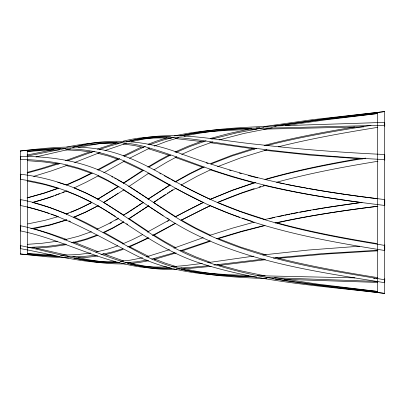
<?xml version="1.0" encoding="UTF-8"?>
<svg xmlns="http://www.w3.org/2000/svg" width="405" height="405" viewBox="0 0 405 405"><rect width="100%" height="100%" fill="white"/><g stroke="black" fill="none" stroke-linecap="round" stroke-linejoin="round"><path stroke-width="0.61" d="M384.75 199.564L384.75 205.436M384.75 155.09L384.75 160.172M384.75 244.828L384.75 249.91M384.75 123.317L384.75 126.254M384.75 278.746L384.75 281.683M148.412 205.887L129.671 218.31M143.066 202.505L136.961 206.621M154.052 202.06L155.464 201.103M128.846 186.513L148.665 173.274M148.245 199.007L169.7 185.019M155.94 200.784L157.828 199.508M158.775 198.875L165.427 194.461M134.541 208.241L136.49 206.935M148.63 205.841L128.446 218.928M153.333 202.702L175.299 188.543M123.581 182.918L142.54 170.414M124.138 189.667L103.665 202.566M134.09 208.54L130.856 210.676M143.218 202.414L123.434 215.207M147.931 199.285L170.429 184.882M118.032 193.357L114.625 195.59M123.788 183.156L143.745 170.247M128.972 211.906L130.385 210.985M117.318 187.054L97.868 199.103M118.999 186.27L97.969 199.113M128.501 212.21L125.671 214.027M167.341 193.215L168.298 192.593M112.058 197.24L113.77 196.141M169.26 191.975L170.221 191.357M111.628 197.519L105.584 201.27M123.783 215.222L124.73 214.63M171.183 190.745L172.631 189.829M153.991 169.862L166.622 162.284L176.853 156.765M147.785 167.098L159.403 160.177L169.037 154.983M148.999 167.002L159.585 160.831L170.313 155.166M123.545 222.097L112.59 228.309L103.872 232.637M103.842 202.313L105.148 201.533M175.046 181.774L188.381 174.251L202.535 167.179M118.69 218.067L108.074 224L96.896 229.397M115.714 220.133L117.622 219.004M123.717 221.778L112.752 227.868L103.042 232.551M175.254 182.017L190.603 173.573L204.312 166.956M181.151 185.034L197.063 176.266L211.349 169.381M167.462 221.338L168.44 220.786M103.776 172.788L124.755 160.896M96.375 206.601L98.01 205.694M109.963 223.393L111.405 222.593M169.614 219.829L147.405 232.065M129.544 158.244L149.572 148.139M176.307 216.402L177.795 215.587M175.805 223.211L153.591 235.386M98.157 205.689L85.409 212.185L73.852 217.141M98.779 175.557L86.062 182.25L74.064 187.955M95.914 206.854L85.263 212.321L74.307 217.141M178.291 215.313L180.281 214.23M175.026 216.862L202.637 202.824M117.739 158.841L97.489 169.832M180.787 213.951L181.81 213.405M175.071 223.383L152.407 235.553M181.243 220.254L205.036 208.119M182.316 213.126L186.295 211.015M180.989 220.214L210.747 205.462M91.267 202.768L82.731 207.097M119.693 158.633L98.056 170.151M123.257 155.905L141.143 147.177M186.796 210.752L190.335 208.909M142.611 234.591L132.172 239.765L122.624 243.957M148.838 237.887L129.408 247.004M91.14 173.173L79.572 178.939L66.44 184.827M91.358 202.708L77.78 209.248L66.187 213.896M124.294 156.244L145.238 146.448M190.846 208.651L200.566 203.811M92.208 173.188L79.653 179.349L66.521 185.125M148.103 237.76L136.718 243.197L127.676 246.974M174.97 152.042L187.728 146.413L201.163 141.416M181.754 154.33L197.306 147.496L212.681 141.947M82.261 207.325L78.266 209.177M200.799 203.68L203.907 202.227M175.75 152.548L190.107 146.418L205.973 140.864M205.305 208.018L210.489 205.644M209.922 199.457L232.227 190.254L253.965 182.736M77.694 209.436L70.814 212.362M210.149 199.402L232.47 190.35L255.854 182.442M218.093 202.201L223.383 199.959M210.772 163.488L231.776 155.317L253.257 148.463M217.834 202.419L241.365 193.241L265.432 185.429M211.015 164.02L232.024 155.971L256.729 148.301M217.571 166.663L240.818 157.808L266.779 149.85M97.975 235.229L86.974 239.34L74.687 242.858M154.249 146.094L166.415 141.426L178.691 137.675M67.164 190.937L48.676 197.812L32.192 202.657M223.914 199.736L225.514 199.083M62.755 192.385L64.365 191.732M226.046 198.865L232.465 196.319M91.393 231.711L78.251 236.317L64.203 239.897M148.002 144.276L157.251 140.839L166.683 137.908M100.187 152.417L74.677 162.501M97.129 235.052L85.08 239.304L71.69 242.798M149.318 144.818L162.071 140.383L174.115 137.133M233.002 196.116L234.617 195.499M105.016 150.549L126.542 143.152M57.859 194.299L59.429 193.701M66.688 213.967L68.44 213.298M235.153 195.296L236.773 194.683M58.259 188.102L44.064 193.058L27.555 197.756M67.848 165.093L50.939 171.052L33.701 176.352M237.31 194.486L238.93 193.884M117.865 245.81L107.052 249.374L95.732 252.118M58.345 188.335L44.175 193.195L27.059 197.949M55.186 195.296L56.816 194.694M89.54 151.936L65.519 160.633M239.471 193.686L242.722 192.517M51.921 196.471L53.556 195.888M123.201 249.399L113.572 252.523L105.756 254.497M173.902 248.128L203.254 237.619M94.35 151.227L67.326 160.871M243.263 192.319L244.939 191.732M97.448 149.091L115.587 143.198M66.734 220.016L50.139 225.099L33.149 228.82M245.501 191.535L247.09 190.983M122.902 248.731L111.79 252.138L100.951 254.507M169.533 249.662L146.321 256.851M99.134 149.556L110.585 145.805L122.285 142.55M48.534 197.635L51.374 196.663M247.617 190.801L249.723 190.087M181.951 250.963L209.957 241.38M66.86 219.723L50.281 224.679L30.836 228.719M209.886 235.34L232.86 228.03L254.229 222.127M250.29 189.894L251.986 189.327M57.485 163.377L41.138 168.531L27.15 172.414M59.874 163.402L44.185 168.348L27.262 173.031M180.255 250.801L210.23 240.752M45.897 198.506L48.008 197.812M252.533 189.15L254.178 188.608M176.124 252.923L154.28 259.413M45.335 198.688L40.925 200.065M218.204 238.682L241.345 231.716L264.997 225.575M174.444 252.695L151.743 259.084M216.407 238.763L241.613 231.275L264.698 225.377M58.522 216.513L44.844 220.371L27.732 223.924M259.119 187.024L260.769 186.508M219.054 139.948L243.769 133.473L272.307 127.788M263.042 185.809L264.642 185.323M210.337 138.49L229.043 133.493L248.159 129.408M40.384 200.232L33.169 202.287M211.734 139.118L236.409 132.916L263.822 127.737M264.976 179.39C295.923 170.394 327.574 164.076 359.311 158.628M265.209 179.653C298.176 170.221 331.897 163.742 365.695 158.122M129.463 141.158L130.496 140.869M276.504 182.275C309.84 173.193 343.845 166.825 377.926 161.266M264.136 145.446C293.893 137.584 324.202 132.02 354.557 127.013M131.007 140.737C173.31 129.084 217.12 140.692 259.605 144.625C301.133 149.536 342.858 152.538 384.623 154.507L384.289 159.575C339.112 157.282 293.964 153.703 249.151 147.425C207.568 142.504 164.865 130.43 123.16 141.178M131.19 141.861C144.003 138.434 157.261 136.774 170.515 136.769M266.551 145.663C300.92 136.865 335.927 130.886 370.955 125.408M278.255 146.823C310.949 138.601 344.179 132.739 377.445 127.403M180.929 135.928L181.941 135.67M263.908 219.728C296.263 211.992 329.149 206.707 362.116 202.373M183.465 135.29C207.694 129.468 232.673 128.005 257.474 126.75C299.842 124.887 342.245 123.976 384.623 122.31L384.289 125.256L306.98 127.16C262.855 128.922 217.956 126.36 174.514 135.893M142.575 257.772L130.415 260.147L120.067 261.311M184.123 136.303C206.236 131.068 228.992 129.443 251.621 128.182M269.052 218.776L271.335 218.244M271.876 218.118L272.97 217.87M36.035 156.922L70.936 148.873M273.512 217.743L274.6 217.5M275.101 223.008C309.035 215.556 343.44 210.484 377.911 206.251M276.99 222.821C306.631 216.29 336.646 211.587 366.733 207.664M277.881 216.766L282.255 215.814M73.356 147.177C109.259 137.179 146.995 140.1 181.465 153.94C221.859 168.536 263.235 180.59 305.593 187.94M126.314 141.598C141.051 138.242 156.269 137.335 171.33 138.282M148.67 260.729L140.287 262.313L130.972 263.478M282.801 215.698L283.9 215.465M284.993 215.232L286.092 215.004M286.639 214.888L288.294 214.549M78.469 147.248L100.526 143.441L117.015 142.175M53.652 149.627L27.1 155.044M288.841 214.437L289.94 214.215M179.648 135.918C204.879 130.83 230.708 130.121 256.355 129.322M291.033 213.992L297.629 212.686M147.02 260.096L136.763 261.787L125.535 262.739M27.206 156.067L65.529 148.427M299.837 212.266L310.873 210.235M66.683 147.066C93.211 141.639 121.11 139.588 147.4 147.42C176.246 155.606 203.68 168.06 232.485 176.403C281.905 191.383 333.128 199.209 384.289 205.396L384.618 199.564L371.076 197.898M66.329 244.666L51.349 246.908L36.263 248.138M65.397 244.038L47.253 246.432L27.662 247.495M72.374 147.182C87.637 144.499 103.169 142.56 118.69 143.598M313.085 209.846L321.388 208.433M275.117 126.147L276.342 125.94M277.567 125.727L279.409 125.418M263.898 126.588L311.855 119.758L384.623 111.603L327.063 118.473L282.477 124.912M57.318 241.213L42.262 243.243L27.55 244.331M280.022 125.317L281.865 125.013M321.94 208.342L323.605 208.069M324.157 207.978L326.374 207.618M326.931 207.527L359.741 202.708M285.176 125.631L324.769 119.946L377.227 113.608M90.68 253.029L76.803 254.644L60.421 255.18M273.871 126.132L317.014 120.29L376.878 113.587M97.818 256.006L87.728 257.251L78.423 257.818M207.922 262.637L253.5 256.142M202.262 263.432L184.614 265.619L171.558 266.703M95.95 255.297L81.663 256.608L67.503 256.775M366.879 207.633L377.485 206.307M219.383 265.371L265.432 259.701M262.754 254.953L308.433 250.037L359.746 246.205M213.951 265.067L264.08 259.048M211.076 266.384L183.845 268.96M27.191 151.348L46.464 149.394L60.942 148.443M208.271 265.72L191.044 267.396L176.271 268.176M273.34 258.046L322.026 253.657L377.445 250.26M278.038 258.324L326.288 254.001L377.87 250.822M27.975 151.465L45.714 150.235L59.565 149.825M170.186 267.908C117.121 272.388 70.743 241.157 20.25 230.84L20.878 225.828C73.751 236.869 120.842 272.332 176.504 269.284M256.081 127.95L259.939 127.767M117.121 262.632C84.235 264.106 52.316 254.32 20.25 248.599L20.878 245.749C55.5 252.538 89.652 264.997 125.358 263.852M166.997 266.925C154.467 267.432 141.866 266.606 129.575 264.09M115.339 261.579C101.422 262.136 87.536 260.43 73.847 258.076M363.817 126.876L263.625 129.134M171.492 268.237C156.796 268.323 142.094 266.343 127.975 262.263M59.798 256.314L42.419 255.742L20.25 254.006L47.431 256.841L68.435 257.909M119.865 262.855C104.029 262.85 88.381 259.944 72.966 256.573M65.731 149.855L80.251 150.645L92.082 152.204M354.932 277.881L257.499 275.709M375.901 278.478L377.602 278.529M373.633 278.407L374.767 278.443M251.773 276.686C213.126 275.673 173.097 273.583 137.735 256.279C99.625 237.153 62.77 213.724 20.25 205.487L20.878 199.66C66.714 208.246 105.447 235.077 145.992 256.259C183.354 274.965 225.899 276.883 266.834 278.665M53.419 255.069L27.606 253.5M248.726 275.456C226.552 274.696 204.272 273.755 182.422 269.634M284.052 279.313L377.789 282.437M377.926 281.429L265.984 277.506M59.479 256.486L45.314 255.504L27.702 253.712M256.628 277.076C231.27 275.744 205.705 274.18 180.989 267.923M27.55 160.674L44.428 161.99L58.912 164.071M362.647 158.973L309.911 155.095L264.369 150.245M175.132 138.525L204.024 141.811M377.718 291.504L317.702 284.796L274.879 279.02M123.176 143.957L134.126 145.481L143.75 147.531M377.485 291.423L317.95 284.153L274.534 277.602M376.544 198.577L377.637 198.713M376.402 198.566L368.277 197.544M365.619 197.205L370.929 197.878M368.145 197.519L360.156 196.491M254.78 149.025L209.755 142.621M365.462 197.174L357.428 196.126M359.741 202.318C327.761 198.065 295.863 192.896 264.46 185.429M354.699 195.757L359.999 196.45M351.97 195.382L357.266 196.076M349.247 195.002L354.532 195.701M351.803 195.321L343.825 194.228M349.075 194.937L341.076 193.828M338.357 193.428L343.693 194.162M340.894 193.752L332.915 192.603M338.17 193.342L328.025 191.843M272.109 278.594L273.745 278.848M332.723 192.512L325.311 191.413M377.445 277.597C343.263 272.109 309.111 266.085 275.552 257.489M327.286 191.651L316.634 189.985M321.94 190.866L324.769 191.327M376.878 243.567C342.959 238.008 309.116 231.645 275.942 222.573M321.803 190.76L309.055 188.674M316.426 189.854L297.721 186.599M27.535 181.045L44.302 184.493L58.73 188.553M306.357 188.193L307.977 188.487M265.27 275.942L239.482 270.53L217.439 264.561M295.569 186.189L297.184 186.497M295.027 186.087L287.504 184.594M180.974 269.35L181.941 269.543M285.895 184.265L286.963 184.488M178.995 268.95L179.992 269.153M281.642 183.384L284.285 183.936M127.686 263.701L128.633 263.898M279.47 182.923L281.1 183.268M97.883 153.328L108.186 155.955L118.275 159.347M277.86 182.574L278.929 182.807M32.496 247.273L67.245 255.302M65.777 165.442L78.251 168.682L91.91 173.492M255.55 177.365L257.666 177.891M27.606 207.183L28.714 207.461M252.391 176.56L255.023 177.233M254.381 182.944L232.698 176.97L209.744 169.67M29.271 207.598L33.149 208.61M251.864 176.423L248.194 175.466M33.251 202.627L49.734 207.547L66.977 213.987M148.027 148.625L170.535 155.738M33.701 208.757L44.125 211.79M239.32 173.051L241.314 173.608M266.242 254.998L240.818 247.192L217.571 238.337M176.545 266.728L165.331 263.194L153.895 258.755M32.015 228.172L49.41 233.447L66.455 239.39M229.488 170.211L231.032 170.667M265.209 219.505L239.968 211.263L217.769 202.551M57.773 182.371L59.388 182.852M59.93 183.014L62 183.662M123.717 260.997L103.042 253.692M44.656 211.952L49.071 213.379M252.274 221.439L244.681 218.958M62.527 183.835L65.676 184.872M206.287 162.891L208.079 163.483M242.2 218.118L244.185 218.791M210.23 262.243L196.05 256.998L180.741 250.179M203.588 167.554L175.254 157.403M51.248 214.113L52.873 214.68M237.7 216.543L239.699 217.252M53.419 214.868L55.039 215.445M235.204 215.647L237.198 216.366M66.066 191.059L77.973 195.838L91.57 202.404M55.581 215.637L57.196 216.23M234.703 215.47L229.736 213.622M227.757 212.868L229.24 213.435M73.254 241.947L98.121 251.768M227.261 212.676L210.139 205.593M74.515 188.117L86.751 193.448L98.207 199.336M123.814 161.529L143.066 170.647M68.941 220.872L70.526 221.545M73.837 216.948L85.789 222.623L97.959 229.002M208.099 198.273L210.504 199.366M210.833 235.381L195.048 227.686L181.151 219.966M149.055 256.618L129.084 246.503M98.38 176.261L108.074 181L118.69 186.933M203.32 196.05C260.142 223.535 322.8 235.264 384.623 245.405L384.289 250.437C321.666 240.398 258.112 228.962 200.531 201.194M207.831 198.197L200.946 194.916M202.687 202.201L175.325 188.3M203.052 195.934L191.54 190.269M200.303 201.062C169.827 186.907 142.428 166.333 110.337 155.717C81.294 146.18 50.21 148.225 20.25 150.994C50.311 147.531 81.37 143.886 111.066 151.789C143.365 160.512 170.733 180.645 200.677 194.78M191.074 190.031L184.584 186.68M111.785 176.636L112.752 177.132M175.891 247.744L164.881 241.719L153.566 234.87M184.123 186.437L181.369 184.984M159.762 173.335L160.871 173.927M175.441 181.815L170.925 179.369M148.017 173.264L169.872 185.313M114.671 178.139L116.108 178.914M164.207 175.73L165.544 176.453M166.435 176.939L168.227 177.911M168.677 178.154L170.024 178.883M117.065 179.435L118.022 179.962M103.933 232.303L123.378 243.334M118.498 180.225L121.809 182.108M97.99 205.902L103.341 208.99M103.579 202.384L123.657 215.014M122.275 182.377L123.717 183.222M103.827 209.279L115.339 216.381M175.299 216.457L154.275 202.925M166.997 218.017L168.445 218.908M128.917 186.361L148.63 199.159M123.434 189.793L143.218 202.586M161.231 214.397L163.149 215.612M160.755 214.088L150.296 207.279M148.888 231.873L129.286 218.786M126.669 223.727L127.605 224.34M148.407 206.029L149.825 206.97M20.25 156.401L20.407 157.115M20.25 245.612L20.458 246.605M20.25 174.16L20.483 176.038M20.25 225.666L20.437 227.195M20.25 199.513L20.437 201.26M384.537 158.335L384.623 159.595M384.553 249.48L384.623 250.493M384.553 204.272L384.623 205.436M384.684 111.699L384.684 293.301M377.399 112.484L377.399 292.516M27.596 150.265L27.596 156.689M27.596 157.261L27.596 254.735M20.306 151.05L20.306 253.95M384.623 279.754L384.289 282.634C319.839 272.236 253.565 263.149 194.405 233.877C164.546 219.292 138.869 197.802 109.963 181.607C82.787 166.02 51.288 160.015 20.25 159.388L20.878 156.406C51.678 156.406 83.217 160.957 110.666 175.689C141.284 191.823 167.746 214.802 198.815 230.197C256.593 259.392 321.449 269.198 384.623 279.754M20.878 174.246L20.25 179.334C52.073 183.622 82.681 195.316 109.507 212.919C137.108 230.794 164.055 250.624 195.412 261.554C256.289 282.371 321.211 285.722 384.623 293.397C321.879 285.358 257.489 281.161 197.787 258.699C165.756 246.483 138.723 224.972 110.19 206.575C83.415 189.054 52.609 178.114 20.878 174.246"/></g></svg>
